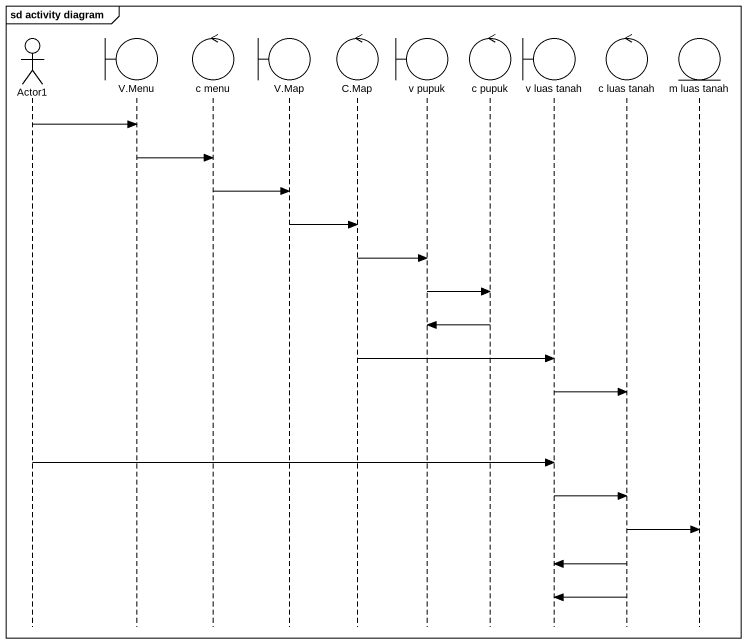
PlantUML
@startuml
mainframe sd activity diagram
hide footbox
actor Actor1
boundary "V.Menu" as V_Menu
control "c menu" as c_menu
boundary "V.Map" as V_Map
control "C.Map" as C_Map
boundary "v pupuk" as v_pupuk
control "c pupuk" as c_pupuk
boundary "v luas tanah" as v_luas_tanah
control "c luas tanah" as c_luas_tanah
entity "m luas tanah" as m_luas_tanah

Actor1 -> V_Menu
V_Menu -> c_menu
c_menu -> V_Map
V_Map -> C_Map
C_Map -> v_pupuk
v_pupuk -> c_pupuk
c_pupuk -> v_pupuk
C_Map -> v_luas_tanah
v_luas_tanah -> c_luas_tanah
Actor1 -> v_luas_tanah
v_luas_tanah -> c_luas_tanah
c_luas_tanah -> m_luas_tanah
c_luas_tanah -> v_luas_tanah
c_luas_tanah -> v_luas_tanah
@enduml
